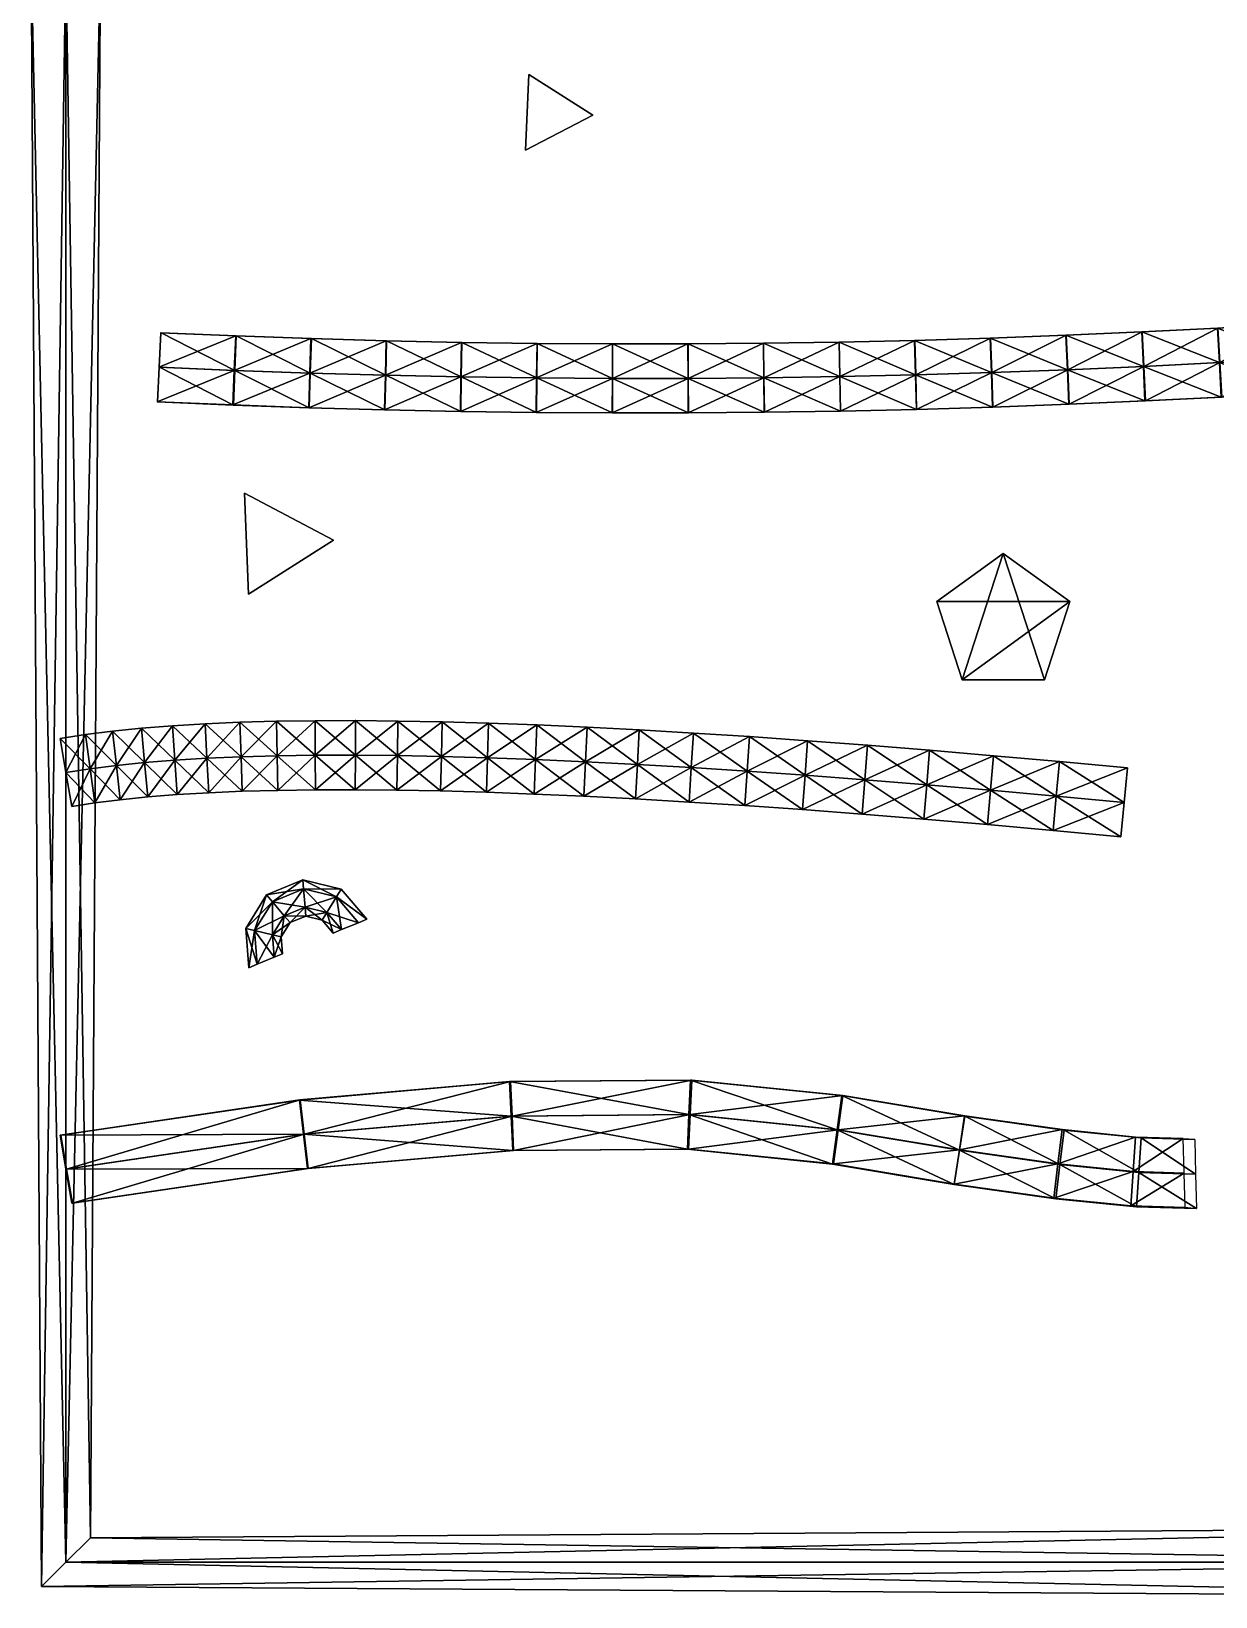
# Model space of a CAD drawing. Extents: x -2.49 to 2.49, y -2.49 to 2.49.
# Drawn here: x -2.491 to -0.693, y -2.491 to -0.114 of the extents above; entities that cross this region are included whole.
import ezdxf

# ---------------------------------------------------------------- set-up
doc = ezdxf.new("R2010")
doc.units = 0

# ---------------------------------------------------------------- blocks, each defined once
blk = doc.blocks.new('Cylinder_11')
mesh = blk.add_polyface()
corners = [(-2.03203, -0.886652, -0.060961), (-2.03203, -0.886652, 0.060959), (-2.161518, -0.968337, 0.060959), (-2.161518, -0.968336, -0.060961), (-2.167515, -0.815354, -0.06096), (-2.167515, -0.815355, 0.06096)]
mesh.append_faces([[corners[k] for k in face] for face in [(0, 1, 2), (0, 2, 3), (4, 5, 1), (4, 1, 0), (3, 2, 5), (3, 5, 4), (2, 1, 5), (0, 3, 4)]])
blk = doc.blocks.new('Cylinder_17')
mesh = blk.add_polyface()
corners = [(-1.638787, -0.241098, -0.06201), (-1.638787, -0.241098, 0.060958), (-1.740643, -0.294106, 0.060958), (-1.740643, -0.294106, -0.06201), (-1.735622, -0.179392, -0.06201), (-1.735622, -0.179392, 0.060958)]
mesh.append_faces([[corners[k] for k in face] for face in [(0, 1, 2), (0, 2, 3), (4, 5, 1), (4, 1, 0), (3, 2, 5), (3, 5, 4), (2, 1, 5), (0, 3, 4)]])
blk = doc.blocks.new('Cylinder_7')
mesh = blk.add_polyface()
corners = [(-1.01547, -0.906584, -0.06096), (-1.015471, -0.906584, 0.06096), (-0.914591, -0.979877, 0.060959), (-0.914591, -0.979877, -0.06096), (-0.953124, -1.098467, 0.06096), (-0.953123, -1.098468, -0.06096), (-1.077817, -1.098467, 0.06096), (-1.077817, -1.098467, -0.06096), (-1.116349, -0.979877, 0.06096), (-1.116349, -0.979877, -0.06096)]
mesh.append_faces([[corners[k] for k in face] for face in [(0, 1, 2), (0, 2, 3), (3, 2, 4), (3, 4, 5), (5, 4, 6), (5, 6, 7), (2, 1, 8), (2, 8, 6), (6, 4, 2), (9, 8, 1), (9, 1, 0), (7, 6, 8), (7, 8, 9), (0, 3, 5), (0, 5, 7), (7, 9, 0)]])
blk = doc.blocks.new('NurbsCircle_NurbsCircle_020')
mesh = blk.add_polyface()
corners = [(0, -2.438564, 0.000015), (-2.438517, -2.438516, 0.000015), (-2.401425, -2.401424, 0.000015), (0, -2.386109, 0.000015), (0, -2.491019, 0.000015), (-2.475608, -2.475608, 0.000015), (0, -2.49102, 0.05247), (-2.475608, -2.475608, 0.05247), (0, -2.491019, 0.104925), (-2.475607, -2.475608, 0.104926), (0, -2.438565, 0.104926), (-2.438517, -2.438516, 0.104925), (0, -2.38611, 0.104926), (-2.401424, -2.401424, 0.104926), (0, -2.386109, 0.05247), (-2.401425, -2.401425, 0.05247), (-2.438565, 0, 0.000015), (-2.386109, 0, 0.000015), (-2.491019, 0, 0.000015), (-2.491019, 0, 0.052471), (-2.491019, 0, 0.104926), (-2.438565, 0, 0.104926), (-2.386109, 0, 0.104926), (-2.386109, 0, 0.052471), (-2.438517, 2.438517, 0.000016), (-2.401424, 2.401424, 0.000015), (-2.475608, 2.475608, 0.000016), (-2.475608, 2.475608, 0.052471), (-2.475608, 2.475608, 0.104926), (-2.438517, 2.438517, 0.104926), (-2.401424, 2.401425, 0.104927), (-2.401424, 2.401424, 0.052471), (0, 2.438565, 0.000016), (0, 2.386109, 0.000016), (0, 2.49102, 0.000016), (0, 2.49102, 0.052471), (0, 2.49102, 0.104927), (0, 2.438565, 0.104926), (0, 2.386109, 0.104926), (0, 2.386109, 0.052471), (2.438517, 2.438516, 0.000016), (2.401425, 2.401424, 0.000016), (2.475608, 2.475608, 0.000016), (2.475608, 2.475608, 0.052471), (2.475607, 2.475608, 0.104926), (2.438517, 2.438516, 0.104926), (2.401425, 2.401424, 0.104926), (2.401425, 2.401424, 0.052472), (2.438565, 0, 0.000015), (2.386109, 0, 0.000015), (2.491019, 0, 0.000015), (2.49102, 0, 0.05247), (2.491019, 0, 0.104926), (2.438565, 0, 0.104926), (2.386109, 0, 0.104926), (2.386109, 0, 0.05247), (2.438516, -2.438517, 0.000015), (2.401424, -2.401424, 0.000015), (2.475608, -2.475607, 0.000015), (2.475608, -2.475607, 0.05247), (2.475608, -2.475607, 0.104925), (2.438516, -2.438517, 0.104926), (2.401425, -2.401425, 0.104926), (2.401425, -2.401425, 0.05247)]
mesh.append_faces([[corners[k] for k in face] for face in [(0, 1, 2), (0, 2, 3), (4, 5, 1), (4, 1, 0), (6, 7, 5), (6, 5, 4), (8, 9, 7), (8, 7, 6), (10, 11, 9), (10, 9, 8), (12, 13, 11), (12, 11, 10), (14, 15, 13), (14, 13, 12), (3, 2, 15), (3, 15, 14), (1, 16, 17), (1, 17, 2), (5, 18, 16), (5, 16, 1), (7, 19, 18), (7, 18, 5), (9, 20, 19), (9, 19, 7), (11, 21, 20), (11, 20, 9), (13, 22, 21), (13, 21, 11), (15, 23, 22), (15, 22, 13), (2, 17, 23), (2, 23, 15), (16, 24, 25), (16, 25, 17), (18, 26, 24), (18, 24, 16), (19, 27, 26), (19, 26, 18), (20, 28, 27), (20, 27, 19), (21, 29, 28), (21, 28, 20), (22, 30, 29), (22, 29, 21), (23, 31, 30), (23, 30, 22), (17, 25, 31), (17, 31, 23), (24, 32, 33), (24, 33, 25), (26, 34, 32), (26, 32, 24), (27, 35, 34), (27, 34, 26), (28, 36, 35), (28, 35, 27), (29, 37, 36), (29, 36, 28), (30, 38, 37), (30, 37, 29), (31, 39, 38), (31, 38, 30), (25, 33, 39), (25, 39, 31), (32, 40, 41), (32, 41, 33), (34, 42, 40), (34, 40, 32), (35, 43, 42), (35, 42, 34), (36, 44, 43), (36, 43, 35), (37, 45, 44), (37, 44, 36), (38, 46, 45), (38, 45, 37), (39, 47, 46), (39, 46, 38), (33, 41, 47), (33, 47, 39), (40, 48, 49), (40, 49, 41), (42, 50, 48), (42, 48, 40), (43, 51, 50), (43, 50, 42), (44, 52, 51), (44, 51, 43), (45, 53, 52), (45, 52, 44), (46, 54, 53), (46, 53, 45), (47, 55, 54), (47, 54, 46), (41, 49, 55), (41, 55, 47), (48, 56, 57), (48, 57, 49), (50, 58, 56), (50, 56, 48), (51, 59, 58), (51, 58, 50), (52, 60, 59), (52, 59, 51), (53, 61, 60), (53, 60, 52), (54, 62, 61), (54, 61, 53), (55, 63, 62), (55, 62, 54), (49, 57, 63), (49, 63, 55), (56, 0, 3), (56, 3, 57), (58, 4, 0), (58, 0, 56), (59, 6, 4), (59, 4, 58), (60, 8, 6), (60, 6, 59), (61, 10, 8), (61, 8, 60), (62, 12, 10), (62, 10, 61), (63, 14, 12), (63, 12, 62), (57, 3, 14), (57, 14, 63)]])
blk = doc.blocks.new('NurbsPath_002_NurbsPath_003')
mesh = blk.add_polyface()
corners = [(-2.355928, -1.280701, 0.051554), (-2.314324, -1.276519, 0.051554), (-2.314323, -1.276519, 0.10401), (-2.355928, -1.280701, -0.000901), (-2.314323, -1.276519, -0.000901), (-2.319005, -1.224273, -0.000901), (-2.273186, -1.220667, -0.000901), (-2.269568, -1.272997, -0.000902), (-2.323688, -1.172027, -0.000901), (-2.276804, -1.168336, -0.000901), (-2.323688, -1.172027, 0.051554), (-2.276804, -1.168335, 0.051554), (-2.323688, -1.172027, 0.10401), (-2.276805, -1.168336, 0.10401), (-2.319006, -1.224273, 0.10401), (-2.273186, -1.220666, 0.104009), (-2.269568, -1.272997, 0.10401), (-2.269568, -1.272997, 0.051554), (-2.224364, -1.217758, -0.000901), (-2.221687, -1.270144, -0.000901), (-2.227043, -1.165371, -0.000901), (-2.227043, -1.165371, 0.051554), (-2.227043, -1.165371, 0.104009), (-2.224364, -1.217758, 0.104009), (-2.221687, -1.270145, 0.104009), (-2.221687, -1.270144, 0.051554), (-2.170699, -1.26797, -0.000901), (-2.174382, -1.163124, -0.000901), (-2.172541, -1.215547, -0.000901), (-2.174382, -1.163124, 0.051554), (-2.174383, -1.163124, 0.10401), (-2.172541, -1.215547, 0.10401), (-2.170699, -1.26797, 0.10401), (-2.170699, -1.26797, 0.051554)]
mesh.append_faces([[corners[k] for k in face] for face in [(0, 1, 2), (3, 4, 1), (5, 6, 7), (5, 7, 4), (8, 9, 6), (8, 6, 5), (10, 11, 9), (10, 9, 8), (12, 13, 11), (12, 11, 10), (14, 15, 13), (14, 13, 12), (2, 16, 15), (2, 15, 14), (1, 17, 16), (1, 16, 2), (4, 7, 17), (4, 17, 1), (6, 18, 19), (6, 19, 7), (9, 20, 18), (9, 18, 6), (11, 21, 20), (11, 20, 9), (13, 22, 21), (13, 21, 11), (15, 23, 22), (15, 22, 13), (16, 24, 23), (16, 23, 15), (17, 25, 24), (17, 24, 16), (7, 19, 25), (7, 25, 17), (18, 26, 19), (20, 27, 28), (20, 28, 18), (21, 29, 27), (21, 27, 20), (22, 30, 29), (22, 29, 21), (23, 31, 30), (23, 30, 22), (24, 31, 23), (25, 32, 24), (19, 33, 25)]])
mesh = blk.add_polyface()
corners = [(-2.224364, -1.217758, -0.000901), (-2.172541, -1.215547, -0.000901), (-2.170699, -1.26797, -0.000901), (-2.221687, -1.270145, 0.104009), (-2.170699, -1.26797, 0.10401), (-2.172541, -1.215547, 0.10401), (-2.221687, -1.270144, 0.051554), (-2.170699, -1.26797, 0.051554), (-2.221687, -1.270144, -0.000901), (-2.117713, -1.214034, -0.000901), (-2.11662, -1.266478, -0.000901), (-2.174382, -1.163124, -0.000901), (-2.118807, -1.16159, -0.000901), (-2.174382, -1.163124, 0.051554), (-2.118807, -1.16159, 0.051555), (-2.174383, -1.163124, 0.10401), (-2.118807, -1.16159, 0.10401), (-2.117713, -1.214033, 0.10401), (-2.11662, -1.266478, 0.10401), (-2.11662, -1.266478, 0.051554), (-2.059884, -1.213218, -0.000901), (-2.059464, -1.265672, -0.000901), (-2.060304, -1.160765, -0.000901), (-2.060304, -1.160765, 0.051554), (-2.060304, -1.160765, 0.10401), (-2.059884, -1.213219, 0.10401), (-2.059464, -1.265672, 0.10401), (-2.059463, -1.265672, 0.051555), (-1.999051, -1.213101, -0.000901), (-1.999239, -1.265556, -0.000901), (-1.998863, -1.160646, -0.000901), (-1.998863, -1.160647, 0.051555), (-1.998863, -1.160646, 0.10401), (-1.999051, -1.213101, 0.10401), (-1.999239, -1.265556, 0.10401), (-1.999239, -1.265556, 0.051555)]
mesh.append_faces([[corners[k] for k in face] for face in [(0, 1, 2), (3, 4, 5), (6, 7, 4), (8, 2, 7), (1, 9, 10), (1, 10, 2), (11, 12, 9), (11, 9, 1), (13, 14, 12), (13, 12, 11), (15, 16, 14), (15, 14, 13), (5, 17, 16), (5, 16, 15), (4, 18, 17), (4, 17, 5), (7, 19, 18), (7, 18, 4), (2, 10, 19), (2, 19, 7), (9, 20, 21), (9, 21, 10), (12, 22, 20), (12, 20, 9), (14, 23, 22), (14, 22, 12), (16, 24, 23), (16, 23, 14), (17, 25, 24), (17, 24, 16), (18, 26, 25), (18, 25, 17), (19, 27, 26), (19, 26, 18), (10, 21, 27), (10, 27, 19), (20, 28, 29), (20, 29, 21), (22, 30, 28), (22, 28, 20), (23, 30, 22), (24, 31, 23), (25, 32, 24), (26, 33, 25), (27, 34, 26), (21, 35, 27)]])
mesh = blk.add_polyface()
corners = [(-2.060304, -1.160765, 0.051554), (-1.998863, -1.160647, 0.051555), (-1.998863, -1.160646, -0.000901), (-2.060304, -1.160765, 0.10401), (-1.998863, -1.160646, 0.10401), (-2.059884, -1.213219, 0.10401), (-1.999051, -1.213101, 0.10401), (-2.059464, -1.265672, 0.10401), (-1.999239, -1.265556, 0.10401), (-2.059463, -1.265672, 0.051555), (-1.999239, -1.265556, 0.051555), (-2.059464, -1.265672, -0.000901), (-1.999239, -1.265556, -0.000901), (-1.999051, -1.213101, -0.000901), (-1.935215, -1.213682, -0.000901), (-1.935956, -1.266132, -0.000901), (-1.934476, -1.161232, -0.000901), (-1.934475, -1.161232, 0.051554), (-1.934476, -1.161232, 0.10401), (-1.935216, -1.213682, 0.10401), (-1.935956, -1.266132, 0.10401), (-1.935956, -1.266132, 0.051554), (-1.868378, -1.21496, -0.000901), (-1.869621, -1.267401, -0.000901), (-1.867134, -1.16252, -0.000901), (-1.867134, -1.16252, 0.051554), (-1.867134, -1.16252, 0.10401), (-1.868378, -1.214961, 0.10401), (-1.869621, -1.267401, 0.10401), (-1.869621, -1.267401, 0.051554), (-1.800241, -1.269365, -0.000901), (-1.798537, -1.216936, -0.000901), (-1.796833, -1.164509, -0.000901), (-1.796832, -1.164509, 0.051554), (-1.796832, -1.164509, 0.10401), (-1.798536, -1.216937, 0.10401), (-1.800241, -1.269365, 0.10401), (-1.800241, -1.269365, 0.051555)]
mesh.append_faces([[corners[k] for k in face] for face in [(0, 1, 2), (3, 4, 1), (5, 6, 4), (7, 8, 6), (9, 10, 8), (11, 12, 10), (13, 14, 15), (13, 15, 12), (2, 16, 14), (2, 14, 13), (1, 17, 16), (1, 16, 2), (4, 18, 17), (4, 17, 1), (6, 19, 18), (6, 18, 4), (8, 20, 19), (8, 19, 6), (10, 21, 20), (10, 20, 8), (12, 15, 21), (12, 21, 10), (14, 22, 23), (14, 23, 15), (16, 24, 22), (16, 22, 14), (17, 25, 24), (17, 24, 16), (18, 26, 25), (18, 25, 17), (19, 27, 26), (19, 26, 18), (20, 28, 27), (20, 27, 19), (21, 29, 28), (21, 28, 20), (15, 23, 29), (15, 29, 21), (22, 30, 23), (24, 31, 22), (25, 32, 24), (26, 33, 25), (27, 34, 26), (28, 35, 27), (29, 36, 28), (23, 37, 29)]])
mesh = blk.add_polyface()
corners = [(-1.868378, -1.21496, -0.000901), (-1.798537, -1.216936, -0.000901), (-1.800241, -1.269365, -0.000901), (-1.867134, -1.16252, -0.000901), (-1.796833, -1.164509, -0.000901), (-1.867134, -1.16252, 0.051554), (-1.796832, -1.164509, 0.051554), (-1.867134, -1.16252, 0.10401), (-1.796832, -1.164509, 0.10401), (-1.868378, -1.214961, 0.10401), (-1.798536, -1.216937, 0.10401), (-1.869621, -1.267401, 0.10401), (-1.800241, -1.269365, 0.10401), (-1.869621, -1.267401, 0.051554), (-1.800241, -1.269365, 0.051555), (-1.869621, -1.267401, -0.000901), (-1.725693, -1.219611, -0.000901), (-1.727819, -1.272023, -0.000901), (-1.723565, -1.167198, -0.000901), (-1.723565, -1.167199, 0.051554), (-1.723565, -1.167198, 0.10401), (-1.725692, -1.219611, 0.10401), (-1.727819, -1.272023, 0.10401), (-1.727819, -1.272023, 0.051554), (-1.649845, -1.222983, -0.000901), (-1.652362, -1.275378, -0.000901), (-1.647328, -1.170587, -0.000901), (-1.647329, -1.170588, 0.051554), (-1.647329, -1.170588, 0.10401), (-1.649846, -1.222982, 0.10401), (-1.652362, -1.275378, 0.10401), (-1.652362, -1.275378, 0.051555), (-1.573872, -1.279429, -0.000901), (-1.570995, -1.227052, -0.000901), (-1.568118, -1.174676, 0.10401), (-1.570996, -1.227053, 0.10401), (-1.573873, -1.279429, 0.10401), (-1.573872, -1.279429, 0.051555)]
mesh.append_faces([[corners[k] for k in face] for face in [(0, 1, 2), (3, 4, 1), (5, 6, 4), (7, 8, 6), (9, 10, 8), (11, 12, 10), (13, 14, 12), (15, 2, 14), (1, 16, 17), (1, 17, 2), (4, 18, 16), (4, 16, 1), (6, 19, 18), (6, 18, 4), (8, 20, 19), (8, 19, 6), (10, 21, 20), (10, 20, 8), (12, 22, 21), (12, 21, 10), (14, 23, 22), (14, 22, 12), (2, 17, 23), (2, 23, 14), (16, 24, 25), (16, 25, 17), (18, 26, 24), (18, 24, 16), (19, 27, 26), (19, 26, 18), (20, 28, 27), (20, 27, 19), (21, 29, 28), (21, 28, 20), (22, 30, 29), (22, 29, 21), (23, 31, 30), (23, 30, 22), (17, 25, 31), (17, 31, 23), (24, 32, 25), (26, 33, 24), (29, 34, 28), (30, 35, 29), (31, 36, 30), (25, 37, 31)]])
mesh = blk.add_polyface()
corners = [(-2.438447, -1.239281, -0.000902), (-2.401636, -1.233581, -0.000901), (-2.394351, -1.285527, -0.000901), (-2.429589, -1.290983, -0.000901), (-2.447306, -1.187579, -0.000901), (-2.40892, -1.181633, -0.000901), (-2.447306, -1.187579, 0.051554), (-2.40892, -1.181633, 0.051554), (-2.447306, -1.187579, 0.104009), (-2.408921, -1.181633, 0.10401), (-2.438447, -1.239281, 0.104009), (-2.401636, -1.233581, 0.104009), (-2.429589, -1.290983, 0.104009), (-2.394351, -1.285527, 0.104009), (-2.42959, -1.290983, 0.051554), (-2.394351, -1.285527, 0.051554), (-2.361822, -1.228577, -0.000901), (-2.355928, -1.280701, -0.000901), (-2.367716, -1.176454, -0.000901), (-2.367716, -1.176455, 0.051554), (-2.367716, -1.176455, 0.10401), (-2.361822, -1.228578, 0.10401), (-2.355928, -1.280701, 0.104009), (-2.355928, -1.280701, 0.051554), (-2.319005, -1.224273, -0.000901), (-2.314323, -1.276519, -0.000901), (-2.323688, -1.172027, -0.000901), (-2.323688, -1.172027, 0.051554), (-2.323688, -1.172027, 0.10401), (-2.319006, -1.224273, 0.10401), (-2.314323, -1.276519, 0.10401), (-2.314324, -1.276519, 0.051554)]
mesh.append_faces([[corners[k] for k in face] for face in [(0, 1, 2), (0, 2, 3), (4, 5, 1), (4, 1, 0), (6, 7, 5), (6, 5, 4), (8, 9, 7), (8, 7, 6), (10, 11, 9), (10, 9, 8), (12, 13, 11), (12, 11, 10), (14, 15, 13), (14, 13, 12), (3, 2, 15), (3, 15, 14), (1, 16, 17), (1, 17, 2), (5, 18, 16), (5, 16, 1), (7, 19, 18), (7, 18, 5), (9, 20, 19), (9, 19, 7), (11, 21, 20), (11, 20, 9), (13, 22, 21), (13, 21, 11), (15, 23, 22), (15, 22, 13), (2, 17, 23), (2, 23, 15), (16, 24, 25), (16, 25, 17), (18, 26, 24), (18, 24, 16), (19, 27, 26), (19, 26, 18), (20, 28, 27), (20, 27, 19), (21, 29, 28), (21, 28, 20), (22, 30, 29), (22, 29, 21), (23, 30, 22), (17, 31, 23)]])
mesh = blk.add_polyface()
corners = [(-1.649845, -1.222983, -0.000901), (-1.570995, -1.227052, -0.000901), (-1.573872, -1.279429, -0.000901), (-1.647328, -1.170587, -0.000901), (-1.568118, -1.174676, -0.000901), (-1.647329, -1.170588, 0.051554), (-1.568119, -1.174677, 0.051555), (-1.647329, -1.170588, 0.10401), (-1.568118, -1.174676, 0.10401), (-1.649846, -1.222982, 0.10401), (-1.570996, -1.227053, 0.10401), (-1.652362, -1.275378, 0.10401), (-1.573873, -1.279429, 0.10401), (-1.652362, -1.275378, 0.051555), (-1.573872, -1.279429, 0.051555), (-1.652362, -1.275378, -0.000901), (-1.489143, -1.231821, -0.000901), (-1.492354, -1.284177, -0.000901), (-1.485932, -1.179463, -0.000901), (-1.485931, -1.179464, 0.051555), (-1.485931, -1.179463, 0.10401), (-1.489143, -1.231821, 0.10401), (-1.492353, -1.284177, 0.10401), (-1.492354, -1.284177, 0.051555), (-1.404287, -1.237286, -0.000901), (-1.407808, -1.289623, -0.000901), (-1.400766, -1.184949, -0.000901), (-1.400766, -1.184949, 0.051555), (-1.400766, -1.184949, 0.10401), (-1.404287, -1.237286, 0.10401), (-1.407808, -1.289624, 0.10401), (-1.407808, -1.289623, 0.051555), (-1.320238, -1.295766, -0.000901), (-1.316428, -1.24345, 0.10401), (-1.320239, -1.295766, 0.10401), (-1.320238, -1.295766, 0.051555)]
mesh.append_faces([[corners[k] for k in face] for face in [(0, 1, 2), (3, 4, 1), (5, 6, 4), (5, 4, 3), (7, 8, 6), (7, 6, 5), (9, 10, 8), (11, 12, 10), (13, 14, 12), (15, 2, 14), (1, 16, 17), (1, 17, 2), (4, 18, 16), (4, 16, 1), (6, 19, 18), (6, 18, 4), (8, 20, 19), (8, 19, 6), (10, 21, 20), (10, 20, 8), (12, 22, 21), (12, 21, 10), (14, 23, 22), (14, 22, 12), (2, 17, 23), (2, 23, 14), (16, 24, 25), (16, 25, 17), (18, 26, 24), (18, 24, 16), (19, 27, 26), (19, 26, 18), (20, 28, 27), (20, 27, 19), (21, 29, 28), (21, 28, 20), (22, 30, 29), (22, 29, 21), (23, 31, 30), (23, 30, 22), (17, 25, 31), (17, 31, 23), (24, 32, 25), (30, 33, 29), (31, 34, 30), (25, 35, 31)]])
mesh = blk.add_polyface()
corners = [(-1.404287, -1.237286, -0.000901), (-1.316428, -1.24345, -0.000901), (-1.320238, -1.295766, -0.000901), (-1.400766, -1.184949, -0.000901), (-1.312618, -1.191133, -0.000901), (-1.400766, -1.184949, 0.051555), (-1.312618, -1.191133, 0.051555), (-1.400766, -1.184949, 0.10401), (-1.312618, -1.191133, 0.10401), (-1.404287, -1.237286, 0.10401), (-1.316428, -1.24345, 0.10401), (-1.407808, -1.289624, 0.10401), (-1.320239, -1.295766, 0.10401), (-1.407808, -1.289623, 0.051555), (-1.320238, -1.295766, 0.051555), (-1.407808, -1.289623, -0.000901), (-1.225567, -1.25031, -0.000901), (-1.229647, -1.302607, -0.000901), (-1.221486, -1.198014, -0.000901), (-1.221486, -1.198014, 0.051555), (-1.221487, -1.198014, 0.10401), (-1.225567, -1.25031, 0.10401), (-1.229647, -1.302607, 0.10401), (-1.229647, -1.302607, 0.051555), (-1.131702, -1.25787, -0.000901), (-1.136035, -1.310145, -0.000901), (-1.127369, -1.205593, -0.000901), (-1.127369, -1.205593, 0.051555), (-1.127369, -1.205593, 0.10401), (-1.131702, -1.257869, 0.10401), (-1.136035, -1.310146, 0.10401), (-1.136035, -1.310146, 0.051555), (-1.039405, -1.318383, 0.10401), (-1.039405, -1.318383, 0.051555)]
mesh.append_faces([[corners[k] for k in face] for face in [(0, 1, 2), (3, 4, 1), (3, 1, 0), (5, 6, 4), (5, 4, 3), (7, 8, 6), (7, 6, 5), (9, 10, 8), (9, 8, 7), (11, 12, 10), (13, 14, 12), (15, 2, 14), (1, 16, 17), (1, 17, 2), (4, 18, 16), (4, 16, 1), (6, 19, 18), (6, 18, 4), (8, 20, 19), (8, 19, 6), (10, 21, 20), (10, 20, 8), (12, 22, 21), (12, 21, 10), (14, 23, 22), (14, 22, 12), (2, 17, 23), (2, 23, 14), (16, 24, 25), (16, 25, 17), (18, 26, 24), (18, 24, 16), (19, 27, 26), (19, 26, 18), (20, 28, 27), (20, 27, 19), (21, 29, 28), (21, 28, 20), (22, 30, 29), (22, 29, 21), (23, 31, 30), (23, 30, 22), (17, 25, 31), (17, 31, 23), (31, 32, 30), (25, 33, 31)]])
mesh = blk.add_polyface()
corners = [(-1.131702, -1.25787, -0.000901), (-1.034835, -1.266127, -0.000901), (-1.039405, -1.318382, -0.000901), (-1.136035, -1.310145, -0.000901), (-1.127369, -1.205593, -0.000901), (-1.030265, -1.21387, -0.000901), (-1.127369, -1.205593, 0.051555), (-1.030265, -1.213871, 0.051555), (-1.127369, -1.205593, 0.10401), (-1.030265, -1.21387, 0.10401), (-1.131702, -1.257869, 0.10401), (-1.034835, -1.266127, 0.10401), (-1.136035, -1.310146, 0.10401), (-1.039405, -1.318383, 0.10401), (-1.136035, -1.310146, 0.051555), (-1.039405, -1.318383, 0.051555), (-0.934964, -1.275081, -0.000901), (-0.939757, -1.327317, -0.000901), (-0.930171, -1.222845, -0.000901), (-0.930172, -1.222845, 0.051555), (-0.930172, -1.222845, 0.10401), (-0.934964, -1.275081, 0.10401), (-0.939757, -1.327317, 0.10401), (-0.939757, -1.327317, 0.051555), (-0.832091, -1.284733, -0.000901), (-0.837094, -1.336949, -0.000901), (-0.827087, -1.232517, -0.000901), (-0.827087, -1.232517, 0.051555), (-0.827087, -1.232517, 0.10401), (-0.832091, -1.284734, 0.10401), (-0.837095, -1.336949, 0.10401), (-0.837094, -1.336949, 0.051555)]
mesh.append_faces([[corners[k] for k in face] for face in [(0, 1, 2), (0, 2, 3), (4, 5, 1), (4, 1, 0), (6, 7, 5), (6, 5, 4), (8, 9, 7), (8, 7, 6), (10, 11, 9), (10, 9, 8), (12, 13, 11), (12, 11, 10), (14, 15, 13), (3, 2, 15), (1, 16, 17), (1, 17, 2), (5, 18, 16), (5, 16, 1), (7, 19, 18), (7, 18, 5), (9, 20, 19), (9, 19, 7), (11, 21, 20), (11, 20, 9), (13, 22, 21), (13, 21, 11), (15, 23, 22), (15, 22, 13), (2, 17, 23), (2, 23, 15), (16, 24, 25), (16, 25, 17), (18, 26, 24), (18, 24, 16), (19, 27, 26), (19, 26, 18), (20, 28, 27), (20, 27, 19), (21, 29, 28), (21, 28, 20), (22, 30, 29), (22, 29, 21), (23, 31, 30), (23, 30, 22), (17, 25, 31), (17, 31, 23)]])
blk = doc.blocks.new('NurbsPath_004_NurbsPath_005')
mesh = blk.add_polyface()
corners = [(-1.147159, -0.687965, 0.055248), (-1.031519, -0.684521, 0.054885), (-1.031325, -0.684507, 0.10734), (-1.033464, -0.632109, 0.002422), (-0.918186, -0.627844, 0.001928), (-0.916058, -0.680256, 0.001935), (-1.031713, -0.684536, 0.00243), (-1.035215, -0.579683, 0.002414), (-0.920314, -0.575432, 0.001922), (-1.035021, -0.579669, 0.05487), (-0.92006, -0.575415, 0.054377), (-1.034826, -0.579654, 0.107325), (-0.919806, -0.575399, 0.106832), (-1.033076, -0.632081, 0.107332), (-0.917678, -0.627811, 0.106838), (-0.915549, -0.680223, 0.106844), (-0.915803, -0.680239, 0.05439), (-0.802831, -0.622744, 0.001302), (-0.800326, -0.67514, 0.001306), (-0.805336, -0.570348, 0.001298), (-0.805022, -0.570329, 0.053752), (-0.804708, -0.57031, 0.106207), (-0.802203, -0.622705, 0.106211), (-0.799698, -0.675101, 0.106215), (-0.800012, -0.67512, 0.053761), (-0.69028, -0.564434, 0.000541), (-0.689907, -0.564411, 0.052995)]
mesh.append_faces([[corners[k] for k in face] for face in [(0, 1, 2), (3, 4, 5), (3, 5, 6), (7, 8, 4), (7, 4, 3), (9, 10, 8), (9, 8, 7), (11, 12, 10), (11, 10, 9), (13, 14, 12), (13, 12, 11), (2, 15, 14), (2, 14, 13), (1, 16, 15), (1, 15, 2), (6, 5, 16), (6, 16, 1), (4, 17, 18), (4, 18, 5), (8, 19, 17), (8, 17, 4), (10, 20, 19), (10, 19, 8), (12, 21, 20), (12, 20, 10), (14, 22, 21), (14, 21, 12), (15, 23, 22), (15, 22, 14), (16, 24, 23), (16, 23, 15), (5, 18, 24), (5, 24, 16), (20, 25, 19), (21, 26, 20)]])
mesh = blk.add_polyface()
corners = [(-0.802831, -0.622744, 0.001302), (-0.687399, -0.61681, 0.000543), (-0.684519, -0.669186, 0.000545), (-0.800326, -0.67514, 0.001306), (-0.805336, -0.570348, 0.001298), (-0.69028, -0.564434, 0.000541), (-0.805022, -0.570329, 0.053752), (-0.689907, -0.564411, 0.052995), (-0.804708, -0.57031, 0.106207), (-0.689533, -0.564389, 0.105449), (-0.802203, -0.622705, 0.106211), (-0.686652, -0.616765, 0.105451), (-0.799698, -0.675101, 0.106215), (-0.683771, -0.669141, 0.105453), (-0.800012, -0.67512, 0.053761), (-0.684145, -0.669164, 0.052999), (-0.571891, -0.610041, -0.000349), (-0.568636, -0.662395, -0.00035), (-0.575147, -0.557687, -0.000348), (-0.574714, -0.557661, 0.052106), (-0.57428, -0.557635, 0.104559), (-0.571025, -0.60999, 0.104558), (-0.567769, -0.662344, 0.104557), (-0.568202, -0.66237, 0.052104), (-0.456307, -0.602438, -0.001374), (-0.459936, -0.550108, -0.001369), (-0.459444, -0.550079, 0.051084), (-0.458951, -0.550049, 0.103537), (-0.455321, -0.602379, 0.103533)]
mesh.append_faces([[corners[k] for k in face] for face in [(0, 1, 2), (0, 2, 3), (4, 5, 1), (4, 1, 0), (6, 7, 5), (8, 9, 7), (10, 11, 9), (10, 9, 8), (12, 13, 11), (12, 11, 10), (14, 15, 13), (14, 13, 12), (3, 2, 15), (3, 15, 14), (1, 16, 17), (1, 17, 2), (5, 18, 16), (5, 16, 1), (7, 19, 18), (7, 18, 5), (9, 20, 19), (9, 19, 7), (11, 21, 20), (11, 20, 9), (13, 22, 21), (13, 21, 11), (15, 23, 22), (15, 22, 13), (2, 17, 23), (2, 23, 15), (18, 24, 16), (19, 25, 18), (20, 26, 19), (21, 27, 20), (22, 28, 21)]])
mesh = blk.add_polyface()
corners = [(-2.296461, -0.623962, -0.000901), (-2.182026, -0.628875, 0.000064), (-2.184084, -0.68129, 0.000064), (-2.298902, -0.676361, -0.000904), (-2.294019, -0.571564, -0.000898), (-2.179967, -0.57646, 0.000064), (-2.294492, -0.571545, 0.051555), (-2.180379, -0.576444, 0.052518), (-2.294964, -0.571526, 0.104009), (-2.180791, -0.576428, 0.104972), (-2.297405, -0.623925, 0.104006), (-2.182848, -0.628842, 0.104972), (-2.299845, -0.676324, 0.104003), (-2.184907, -0.681257, 0.104972), (-2.299373, -0.676342, 0.051549), (-2.184495, -0.681274, 0.052518), (-2.067515, -0.632953, 0.000897), (-2.06919, -0.685381, 0.0009), (-2.065839, -0.580524, 0.000894), (-2.066189, -0.58051, 0.053349), (-2.066541, -0.580496, 0.105803), (-2.068216, -0.632925, 0.105806), (-2.069891, -0.685354, 0.105808), (-2.069541, -0.685368, 0.053354), (-1.953507, -0.636172, 0.106507), (-1.9548, -0.688611, 0.106512), (-1.95451, -0.688624, 0.054057)]
mesh.append_faces([[corners[k] for k in face] for face in [(0, 1, 2), (0, 2, 3), (4, 5, 1), (4, 1, 0), (6, 7, 5), (6, 5, 4), (8, 9, 7), (8, 7, 6), (10, 11, 9), (10, 9, 8), (12, 13, 11), (12, 11, 10), (14, 15, 13), (14, 13, 12), (3, 2, 15), (3, 15, 14), (1, 16, 17), (1, 17, 2), (5, 18, 16), (5, 16, 1), (7, 19, 18), (7, 18, 5), (9, 20, 19), (9, 19, 7), (11, 21, 20), (11, 20, 9), (13, 22, 21), (13, 21, 11), (15, 23, 22), (15, 22, 13), (2, 17, 23), (2, 23, 15), (22, 24, 21), (23, 25, 22), (17, 26, 23)]])
mesh = blk.add_polyface()
corners = [(-2.067515, -0.632953, 0.000897), (-1.952927, -0.636196, 0.001597), (-1.954221, -0.688636, 0.001602), (-2.06919, -0.685381, 0.0009), (-2.065839, -0.580524, 0.000894), (-1.951634, -0.583757, 0.001592), (-2.066189, -0.58051, 0.053349), (-1.951924, -0.583745, 0.054047), (-2.066541, -0.580496, 0.105803), (-1.952213, -0.583732, 0.106502), (-2.068216, -0.632925, 0.105806), (-1.953507, -0.636172, 0.106507), (-2.069891, -0.685354, 0.105808), (-1.9548, -0.688611, 0.106512), (-2.069541, -0.685368, 0.053354), (-1.95451, -0.688624, 0.054057), (-1.838263, -0.638606, 0.002165), (-1.839174, -0.691053, 0.002172), (-1.837352, -0.586158, 0.002158), (-1.837581, -0.586147, 0.054613), (-1.83781, -0.586136, 0.107067), (-1.838721, -0.638584, 0.107074), (-1.839632, -0.691031, 0.107081), (-1.839403, -0.691042, 0.054626), (-1.724051, -0.692634, 0.002608), (-1.723521, -0.640181, 0.0026), (-1.723328, -0.587708, 0.107501), (-1.723858, -0.640161, 0.10751), (-1.724388, -0.692613, 0.107519), (-1.724219, -0.692623, 0.055063)]
mesh.append_faces([[corners[k] for k in face] for face in [(0, 1, 2), (0, 2, 3), (4, 5, 1), (4, 1, 0), (6, 7, 5), (6, 5, 4), (8, 9, 7), (8, 7, 6), (10, 11, 9), (10, 9, 8), (12, 13, 11), (14, 15, 13), (3, 2, 15), (1, 16, 17), (1, 17, 2), (5, 18, 16), (5, 16, 1), (7, 19, 18), (7, 18, 5), (9, 20, 19), (9, 19, 7), (11, 21, 20), (11, 20, 9), (13, 22, 21), (13, 21, 11), (15, 23, 22), (15, 22, 13), (2, 17, 23), (2, 23, 15), (16, 24, 17), (18, 25, 16), (21, 26, 20), (22, 27, 21), (23, 28, 22), (17, 29, 23)]])
mesh = blk.add_polyface()
corners = [(-1.838263, -0.638606, 0.002165), (-1.723521, -0.640181, 0.0026), (-1.724051, -0.692634, 0.002608), (-1.837352, -0.586158, 0.002158), (-1.722993, -0.587728, 0.002591), (-1.837581, -0.586147, 0.054613), (-1.723161, -0.587718, 0.055046), (-1.83781, -0.586136, 0.107067), (-1.723328, -0.587708, 0.107501), (-1.838721, -0.638584, 0.107074), (-1.723858, -0.640161, 0.10751), (-1.839632, -0.691031, 0.107081), (-1.724388, -0.692613, 0.107519), (-1.839403, -0.691042, 0.054626), (-1.724219, -0.692623, 0.055063), (-1.839174, -0.691053, 0.002172), (-1.608703, -0.640921, 0.002902), (-1.608851, -0.693377, 0.002911), (-1.608556, -0.588466, 0.002892), (-1.608664, -0.588456, 0.055348), (-1.608772, -0.588446, 0.107803), (-1.608919, -0.640902, 0.107813), (-1.609067, -0.693357, 0.107822), (-1.608959, -0.693367, 0.055366), (-1.493576, -0.693283, 0.003082), (-1.493809, -0.640828, 0.003071), (-1.494042, -0.588373, 0.003061), (-1.494137, -0.588353, 0.107972), (-1.494089, -0.588363, 0.055517), (-1.493904, -0.640808, 0.107982), (-1.49367, -0.693263, 0.107992), (-1.493623, -0.693273, 0.055536)]
mesh.append_faces([[corners[k] for k in face] for face in [(0, 1, 2), (3, 4, 1), (5, 6, 4), (5, 4, 3), (7, 8, 6), (7, 6, 5), (9, 10, 8), (11, 12, 10), (13, 14, 12), (15, 2, 14), (1, 16, 17), (1, 17, 2), (4, 18, 16), (4, 16, 1), (6, 19, 18), (6, 18, 4), (8, 20, 19), (8, 19, 6), (10, 21, 20), (10, 20, 8), (12, 22, 21), (12, 21, 10), (14, 23, 22), (14, 22, 12), (2, 17, 23), (2, 23, 14), (16, 24, 17), (18, 25, 16), (19, 26, 18), (20, 27, 28), (20, 28, 19), (21, 27, 20), (22, 29, 21), (23, 30, 22), (17, 31, 23)]])
mesh = blk.add_polyface()
corners = [(-1.608703, -0.640921, 0.002902), (-1.493809, -0.640828, 0.003071), (-1.493576, -0.693283, 0.003082), (-1.608556, -0.588466, 0.002892), (-1.494042, -0.588373, 0.003061), (-1.608664, -0.588456, 0.055348), (-1.494089, -0.588363, 0.055517), (-1.608919, -0.640902, 0.107813), (-1.493904, -0.640808, 0.107982), (-1.494137, -0.588353, 0.107972), (-1.609067, -0.693357, 0.107822), (-1.49367, -0.693263, 0.107992), (-1.608959, -0.693367, 0.055366), (-1.493623, -0.693273, 0.055536), (-1.608851, -0.693377, 0.002911), (-1.378838, -0.6399, 0.003108), (-1.378225, -0.692351, 0.003118), (-1.379452, -0.587448, 0.003098), (-1.379438, -0.587438, 0.055553), (-1.379425, -0.587427, 0.108009), (-1.378811, -0.639879, 0.108019), (-1.378198, -0.692331, 0.108029), (-1.378211, -0.692342, 0.055573), (-1.262797, -0.690583, 0.003022), (-1.264783, -0.585691, 0.003002), (-1.26379, -0.638137, 0.003012), (-1.26471, -0.58568, 0.055457), (-1.264636, -0.585669, 0.107913), (-1.263642, -0.638115, 0.107923), (-1.262649, -0.690561, 0.107933), (-1.262723, -0.690572, 0.055477)]
mesh.append_faces([[corners[k] for k in face] for face in [(0, 1, 2), (3, 4, 1), (5, 6, 4), (7, 8, 9), (10, 11, 8), (12, 13, 11), (14, 2, 13), (1, 15, 16), (1, 16, 2), (4, 17, 15), (4, 15, 1), (6, 18, 17), (6, 17, 4), (9, 19, 18), (9, 18, 6), (8, 20, 19), (8, 19, 9), (11, 21, 20), (11, 20, 8), (13, 22, 21), (13, 21, 11), (2, 16, 22), (2, 22, 13), (15, 23, 16), (17, 24, 25), (17, 25, 15), (18, 26, 24), (18, 24, 17), (19, 27, 26), (19, 26, 18), (20, 28, 27), (20, 27, 19), (21, 28, 20), (22, 29, 21), (16, 30, 22)]])
mesh = blk.add_polyface()
corners = [(-1.378838, -0.6399, 0.003108), (-1.26379, -0.638137, 0.003012), (-1.262797, -0.690583, 0.003022), (-1.378198, -0.692331, 0.108029), (-1.262649, -0.690561, 0.107933), (-1.263642, -0.638115, 0.107923), (-1.378211, -0.692342, 0.055573), (-1.262723, -0.690572, 0.055477), (-1.378225, -0.692351, 0.003118), (-1.148666, -0.63554, 0.002784), (-1.147293, -0.687978, 0.002792), (-1.264783, -0.585691, 0.003002), (-1.150038, -0.583103, 0.002774), (-1.26471, -0.58568, 0.055457), (-1.149904, -0.58309, 0.05523), (-1.264636, -0.585669, 0.107913), (-1.14977, -0.583078, 0.107685), (-1.148397, -0.635515, 0.107694), (-1.147025, -0.687953, 0.107703), (-1.147159, -0.687965, 0.055248), (-1.033464, -0.632109, 0.002422), (-1.031713, -0.684536, 0.00243), (-1.035215, -0.579683, 0.002414), (-1.035021, -0.579669, 0.05487), (-1.034826, -0.579654, 0.107325), (-1.033076, -0.632081, 0.107332), (-1.031325, -0.684507, 0.10734), (-1.031519, -0.684521, 0.054885)]
mesh.append_faces([[corners[k] for k in face] for face in [(0, 1, 2), (3, 4, 5), (6, 7, 4), (8, 2, 7), (1, 9, 10), (1, 10, 2), (11, 12, 9), (11, 9, 1), (13, 14, 12), (13, 12, 11), (15, 16, 14), (15, 14, 13), (5, 17, 16), (5, 16, 15), (4, 18, 17), (4, 17, 5), (7, 19, 18), (7, 18, 4), (2, 10, 19), (2, 19, 7), (9, 20, 21), (9, 21, 10), (12, 22, 20), (12, 20, 9), (14, 23, 22), (14, 22, 12), (16, 24, 23), (16, 23, 14), (17, 25, 24), (17, 24, 16), (18, 26, 25), (18, 25, 17), (19, 26, 18), (10, 21, 27), (10, 27, 19)]])
blk = doc.blocks.new('NurbsPath_NurbsPath_001')
mesh = blk.add_polyface()
corners = [(-2.438448, -1.841719, -0.000902), (-2.07797, -1.788828, -0.004839), (-2.071874, -1.840929, -0.004839), (-2.429602, -1.893424, -0.000931), (-2.447295, -1.790016, -0.000871), (-2.084066, -1.736729, -0.004838), (-2.446766, -1.789955, 0.051581), (-2.08346, -1.736658, 0.047614), (-2.446236, -1.789896, 0.104034), (-2.082854, -1.736587, 0.100065), (-2.437391, -1.8416, 0.104004), (-2.076758, -1.788687, 0.100065), (-2.428545, -1.893304, 0.103974), (-2.070662, -1.840787, 0.100066), (-2.429074, -1.893364, 0.051521), (-2.071268, -1.840858, 0.047614), (-1.762691, -1.761248, -0.008775), (-1.760183, -1.813644, -0.00873), (-1.7652, -1.708853, -0.008821), (-1.764494, -1.708774, 0.04363), (-1.763788, -1.708695, 0.096081), (-1.761279, -1.76109, 0.096126), (-1.758771, -1.813486, 0.096171), (-1.759476, -1.813565, 0.04372), (-1.492611, -1.758978, -0.012712), (-1.495065, -1.811376, -0.012594), (-1.490156, -1.70658, -0.012831), (-1.489311, -1.706501, 0.039618), (-1.488467, -1.706422, 0.092066), (-1.490921, -1.75882, 0.092185), (-1.493375, -1.811218, 0.092304), (-1.49422, -1.811297, 0.039855), (-1.267734, -1.782019, -0.016649), (-1.274723, -1.834006, -0.016462), (-1.260745, -1.730031, -0.016836), (-1.259996, -1.729944, 0.035614), (-1.259246, -1.729856, 0.088064), (-1.266235, -1.781843, 0.088251), (-1.273224, -1.83383, 0.088438), (-1.273973, -1.833919, 0.035988), (-1.082014, -1.812994, -0.018617), (-1.089993, -1.864839, -0.018424), (-1.074034, -1.761149, -0.01881), (-1.074064, -1.760949, 0.033645), (-1.074095, -1.760748, 0.0861), (-1.082075, -1.812593, 0.086293), (-1.090054, -1.864437, 0.086487), (-1.090024, -1.864637, 0.034031), (-0.929388, -1.834526, -0.016649), (-0.9357, -1.8866, -0.016428), (-0.923075, -1.782452, -0.016869), (-0.92466, -1.782038, 0.035561), (-0.926244, -1.781625, 0.087991), (-0.932557, -1.833698, 0.088211), (-0.938869, -1.885772, 0.088432), (-0.937284, -1.886186, 0.036002), (-0.809853, -1.846618, -0.010744), (-0.813334, -1.898957, -0.010364), (-0.806371, -1.79428, -0.011124), (-0.810594, -1.79362, 0.041157), (-0.814816, -1.792959, 0.093438), (-0.818298, -1.845297, 0.093818), (-0.82178, -1.897636, 0.094198), (-0.817557, -1.898296, 0.041917), (-0.723411, -1.849271, -0.000905), (-0.722027, -1.901699, 0.000084), (-0.724794, -1.796843, -0.001893), (-0.733551, -1.796099, 0.049821), (-0.742309, -1.795355, 0.101535), (-0.740925, -1.847783, 0.102523), (-0.739542, -1.900211, 0.103511), (-0.730785, -1.900955, 0.051798)]
mesh.append_faces([[corners[k] for k in face] for face in [(0, 1, 2), (0, 2, 3), (4, 5, 1), (4, 1, 0), (6, 7, 5), (6, 5, 4), (8, 9, 7), (8, 7, 6), (10, 11, 9), (10, 9, 8), (12, 13, 11), (12, 11, 10), (14, 15, 13), (14, 13, 12), (3, 2, 15), (3, 15, 14), (1, 16, 17), (1, 17, 2), (5, 18, 16), (5, 16, 1), (7, 19, 18), (7, 18, 5), (9, 20, 19), (9, 19, 7), (11, 21, 20), (11, 20, 9), (13, 22, 21), (13, 21, 11), (15, 23, 22), (15, 22, 13), (2, 17, 23), (2, 23, 15), (16, 24, 25), (16, 25, 17), (18, 26, 24), (18, 24, 16), (19, 27, 26), (19, 26, 18), (20, 28, 27), (20, 27, 19), (21, 29, 28), (21, 28, 20), (22, 30, 29), (22, 29, 21), (23, 31, 30), (23, 30, 22), (17, 25, 31), (17, 31, 23), (24, 32, 33), (24, 33, 25), (26, 34, 32), (26, 32, 24), (27, 35, 34), (27, 34, 26), (28, 36, 35), (28, 35, 27), (29, 37, 36), (29, 36, 28), (30, 38, 37), (30, 37, 29), (31, 39, 38), (31, 38, 30), (25, 33, 39), (25, 39, 31), (32, 40, 41), (32, 41, 33), (34, 42, 40), (34, 40, 32), (35, 43, 42), (35, 42, 34), (36, 44, 43), (36, 43, 35), (37, 45, 44), (37, 44, 36), (38, 46, 45), (38, 45, 37), (39, 47, 46), (39, 46, 38), (33, 41, 47), (33, 47, 39), (40, 48, 49), (40, 49, 41), (42, 50, 48), (42, 48, 40), (43, 51, 50), (43, 50, 42), (44, 52, 51), (44, 51, 43), (45, 53, 52), (45, 52, 44), (46, 54, 53), (46, 53, 45), (47, 55, 54), (47, 54, 46), (41, 49, 55), (41, 55, 47), (48, 56, 57), (48, 57, 49), (50, 58, 56), (50, 56, 48), (51, 59, 58), (51, 58, 50), (52, 60, 59), (52, 59, 51), (53, 61, 60), (53, 60, 52), (54, 62, 61), (54, 61, 53), (55, 63, 62), (55, 62, 54), (49, 57, 63), (49, 63, 55), (56, 64, 65), (56, 65, 57), (58, 66, 64), (58, 64, 56), (59, 67, 66), (59, 66, 58), (60, 68, 67), (60, 67, 59), (61, 69, 68), (61, 68, 60), (62, 70, 69), (62, 69, 61), (63, 71, 70), (63, 70, 62), (57, 65, 71), (57, 71, 63)]])
blk = doc.blocks.new('Torus_7')
mesh = blk.add_polyface()
corners = [(-1.981733, -1.4622), (-2.020461, -1.416576), (-2.027725, -1.428348, 0.037437), (-1.994529, -1.467455, 0.037437), (-2.042252, -1.451893, 0.037437), (-2.020121, -1.477965, 0.037437), (-2.049516, -1.463666), (-2.032918, -1.48322), (-2.042252, -1.451893, -0.037437), (-2.020121, -1.477965, -0.037437), (-2.027725, -1.428348, -0.037437), (-1.994529, -1.467455, -0.037437), (-2.07861, -1.402428), (-2.077567, -1.416221, 0.037437), (-2.07548, -1.443809, 0.037437), (-2.074437, -1.457603), (-2.07548, -1.443809, -0.037437), (-2.077568, -1.416221, -0.037437), (-2.13397, -1.425161), (-2.125018, -1.435707, 0.037437), (-2.107114, -1.456799, 0.037437), (-2.098162, -1.467346), (-2.107114, -1.4568, -0.037437), (-2.125017, -1.435707, -0.037438), (-2.165395, -1.476092), (-2.151954, -1.479363, 0.037437), (-2.125071, -1.485903, 0.037437), (-2.11163, -1.489173), (-2.125071, -1.485903, -0.037437), (-2.151953, -1.479363, -0.037437), (-2.16088, -1.535767), (-2.148084, -1.530513, 0.037437), (-2.122491, -1.520003, 0.037437), (-2.109696, -1.514748), (-2.122492, -1.520003, -0.037437), (-2.148084, -1.530513, -0.037438)]
mesh.append_faces([[corners[k] for k in face] for face in [(0, 1, 2), (0, 2, 3), (3, 2, 4), (3, 4, 5), (5, 4, 6), (5, 6, 7), (7, 6, 8), (7, 8, 9), (9, 8, 10), (9, 10, 11), (0, 11, 10), (0, 10, 1), (1, 12, 13), (1, 13, 2), (2, 13, 14), (2, 14, 4), (4, 14, 15), (4, 15, 6), (6, 15, 16), (6, 16, 8), (8, 16, 17), (8, 17, 10), (10, 17, 12), (10, 12, 1), (12, 18, 19), (12, 19, 13), (13, 19, 20), (13, 20, 14), (14, 20, 21), (14, 21, 15), (15, 21, 22), (15, 22, 16), (16, 22, 23), (16, 23, 17), (17, 23, 18), (17, 18, 12), (18, 24, 25), (18, 25, 19), (19, 25, 26), (19, 26, 20), (20, 26, 27), (20, 27, 21), (21, 27, 28), (21, 28, 22), (22, 28, 29), (22, 29, 23), (23, 29, 24), (23, 24, 18), (24, 30, 31), (24, 31, 25), (25, 31, 32), (25, 32, 26), (26, 32, 33), (26, 33, 27), (27, 33, 34), (27, 34, 28), (28, 34, 35), (28, 35, 29), (29, 35, 30), (29, 30, 24)]])

msp = doc.modelspace()

# ---------------------------------------------------------------- block references
for name in ['NurbsCircle_NurbsCircle_020', 'Cylinder_17', 'NurbsPath_004_NurbsPath_005', 'Cylinder_11', 'Cylinder_7', 'NurbsPath_002_NurbsPath_003', 'Torus_7', 'NurbsPath_NurbsPath_001']:
    msp.add_blockref(name, (0, 0))

doc.saveas('drawing.dxf')
